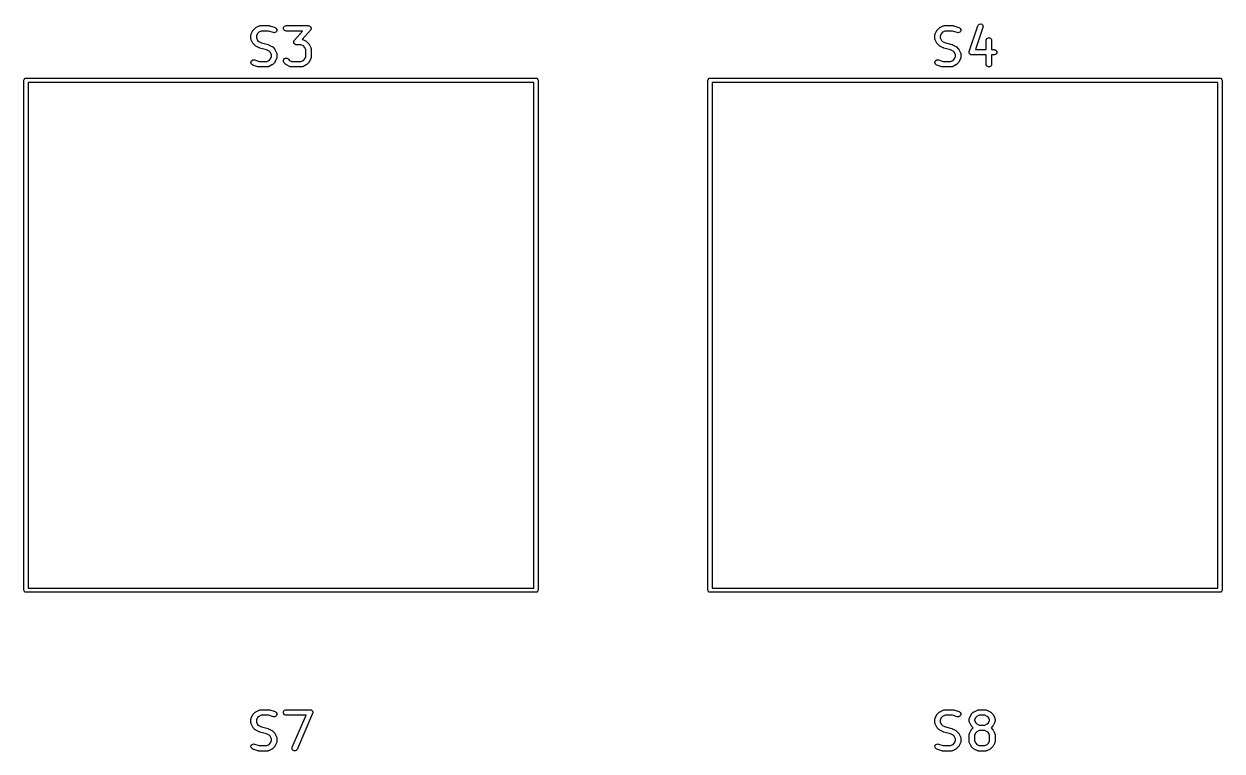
# Model space of a CAD drawing. Extents: x 76.8 to 169.1, y -100 to -41.7.
# Drawn here: x 135.72 to 169.08, y -66.35 to -46.1 of the extents above; entities that cross this region are included whole.
import ezdxf

# ---------------------------------------------------------------- set-up
doc = ezdxf.new("R2010")
doc.units = 0
doc.layers.add('BLACK', color=7, linetype='CONTINUOUS')

msp = doc.modelspace()

# ---------------------------------------------------------------- linework, layer by layer
at = {"layer": 'BLACK', "linetype": 'CONTINUOUS'}
for p, q in [((142.040758, -46.394236), (142.046013, -46.380504)), ((142.046013, -46.380504), (142.093632, -46.285266)), ((142.093632, -46.285266), (142.097596, -46.278966)), ((142.097596, -46.278966), (142.098354, -46.277139)), ((142.098354, -46.277139), (142.100042, -46.275082)), ((142.100042, -46.275082), (142.101464, -46.272823)), ((142.101464, -46.272823), (142.102962, -46.271523)), ((142.102962, -46.271523), (142.107681, -46.265774)), ((142.107681, -46.265774), (142.1553, -46.218155)), ((142.1553, -46.218155), (142.161049, -46.213436)), ((142.161049, -46.213436), (142.162349, -46.211938)), ((142.162349, -46.211938), (142.164608, -46.210516)), ((142.164608, -46.210516), (142.166665, -46.208828)), ((142.166665, -46.208828), (142.168492, -46.20807)), ((142.168492, -46.20807), (142.174792, -46.204106)), ((142.174792, -46.204106), (142.27003, -46.156487)), ((142.222353, -46.363234), (142.188095, -46.43175)), ((142.25276, -46.332827), (142.222353, -46.363234)), ((142.321276, -46.298569), (142.25276, -46.332827)), ((142.27003, -46.156487), (142.283761, -46.151232)), ((142.283761, -46.151232), (142.28645, -46.15104)), ((142.28645, -46.15104), (142.288939, -46.15001)), ((142.288939, -46.15001), (142.303571, -46.148569)), ((142.303571, -46.148569), (142.541666, -46.148569)), ((142.529496, -46.298569), (142.321276, -46.298569)), ((142.660805, -46.342339), (142.529496, -46.298569)), ((142.541666, -46.148569), (142.549071, -46.149298)), ((142.549071, -46.149298), (142.551046, -46.149158)), ((142.551046, -46.149158), (142.553643, -46.149748)), ((142.553643, -46.149748), (142.556298, -46.15001)), ((142.556298, -46.15001), (142.558129, -46.150768)), ((142.558129, -46.150768), (142.565383, -46.152418)), ((142.565383, -46.152418), (142.70824, -46.200037)), ((142.675142, -46.345599), (142.660805, -46.342339)), ((142.704332, -46.343524), (142.675142, -46.345599)), ((142.730506, -46.330438), (142.704332, -46.343524)), ((142.70824, -46.200037), (142.721665, -46.206031)), ((142.721665, -46.206031), (142.743772, -46.225205)), ((142.74968, -46.30833), (142.730506, -46.330438)), ((142.743772, -46.225205), (142.756859, -46.251378)), ((142.758934, -46.280568), (142.74968, -46.30833)), ((142.756859, -46.251378), (142.758934, -46.280568)), ((142.944298, -46.208937), (142.955497, -46.181901)), ((142.944298, -46.238201), (142.944298, -46.208937)), ((142.955497, -46.265237), (142.944298, -46.238201)), ((142.955497, -46.181901), (142.976189, -46.161209)), ((142.976189, -46.285929), (142.955497, -46.265237)), ((142.976189, -46.161209), (143.003225, -46.15001)), ((143.003225, -46.297128), (142.976189, -46.285929)), ((143.003225, -46.15001), (143.017857, -46.148569)), ((143.017857, -46.298569), (143.003225, -46.297128)), ((143.017857, -46.148569), (143.636904, -46.148569)), ((143.471622, -46.298569), (143.017857, -46.298569)), ((143.247128, -46.555133), (143.471622, -46.298569)), ((143.693347, -46.272957), (143.466451, -46.532266)), ((143.636904, -46.148569), (143.644642, -46.149331)), ((143.644642, -46.149331), (143.64661, -46.1492)), ((143.64661, -46.1492), (143.647965, -46.149658)), ((143.647965, -46.149658), (143.651536, -46.15001)), ((143.651536, -46.15001), (143.662793, -46.154673)), ((143.662793, -46.154673), (143.674331, -46.158575)), ((143.674331, -46.158575), (143.676235, -46.16024)), ((143.676235, -46.16024), (143.678572, -46.161209)), ((143.678572, -46.161209), (143.687182, -46.169819)), ((143.687182, -46.169819), (143.696355, -46.177845)), ((143.697868, -46.266632), (143.693347, -46.272957)), ((143.696355, -46.177845), (143.697477, -46.180114)), ((143.697477, -46.180114), (143.699264, -46.181901)), ((143.699264, -46.265237), (143.697868, -46.266632)), ((143.699264, -46.181901), (143.703924, -46.193151)), ((143.699812, -46.263913), (143.699264, -46.265237)), ((143.701898, -46.260996), (143.699812, -46.263913)), ((143.705799, -46.249458), (143.701898, -46.260996)), ((143.703924, -46.193151), (143.709327, -46.204077)), ((143.710463, -46.238201), (143.705799, -46.249458)), ((143.709327, -46.204077), (143.709495, -46.2066)), ((143.709495, -46.2066), (143.710463, -46.208937)), ((143.710463, -46.208937), (143.710463, -46.221121)), ((143.710463, -46.221121), (143.711273, -46.233275)), ((143.711273, -46.233275), (143.710463, -46.23567)), ((143.710463, -46.23567), (143.710463, -46.238201)), ((161.090758, -46.394236), (161.096013, -46.380504)), ((161.096013, -46.380504), (161.143632, -46.285266)), ((161.143632, -46.285266), (161.147596, -46.278966)), ((161.147596, -46.278966), (161.148354, -46.277139)), ((161.148354, -46.277139), (161.150042, -46.275082)), ((161.150042, -46.275082), (161.151464, -46.272823)), ((161.151464, -46.272823), (161.152962, -46.271523)), ((161.152962, -46.271523), (161.157681, -46.265774)), ((161.157681, -46.265774), (161.2053, -46.218155)), ((161.2053, -46.218155), (161.211049, -46.213436)), ((161.211049, -46.213436), (161.212349, -46.211938)), ((161.212349, -46.211938), (161.214608, -46.210516)), ((161.214608, -46.210516), (161.216665, -46.208828)), ((161.216665, -46.208828), (161.218492, -46.20807)), ((161.218492, -46.20807), (161.224792, -46.204106)), ((161.224792, -46.204106), (161.32003, -46.156487)), ((161.272353, -46.363234), (161.238095, -46.43175)), ((161.30276, -46.332827), (161.272353, -46.363234)), ((161.371276, -46.298569), (161.30276, -46.332827)), ((161.32003, -46.156487), (161.333761, -46.151232)), ((161.333761, -46.151232), (161.33645, -46.15104)), ((161.33645, -46.15104), (161.338939, -46.15001)), ((161.338939, -46.15001), (161.353571, -46.148569)), ((161.353571, -46.148569), (161.591666, -46.148569)), ((161.579496, -46.298569), (161.371276, -46.298569)), ((161.710805, -46.342339), (161.579496, -46.298569)), ((161.591666, -46.148569), (161.599071, -46.149298)), ((161.599071, -46.149298), (161.601046, -46.149158)), ((161.601046, -46.149158), (161.603643, -46.149748)), ((161.603643, -46.149748), (161.606298, -46.15001)), ((161.606298, -46.15001), (161.608129, -46.150768)), ((161.608129, -46.150768), (161.615383, -46.152418)), ((161.615383, -46.152418), (161.75824, -46.200037)), ((161.725142, -46.345599), (161.710805, -46.342339)), ((161.754332, -46.343524), (161.725142, -46.345599)), ((161.780506, -46.330438), (161.754332, -46.343524)), ((161.75824, -46.200037), (161.771665, -46.206031)), ((161.771665, -46.206031), (161.793772, -46.225205)), ((161.79968, -46.30833), (161.780506, -46.330438)), ((161.793772, -46.225205), (161.806859, -46.251378)), ((161.808934, -46.280568), (161.79968, -46.30833)), ((161.806859, -46.251378), (161.808934, -46.280568)), ((162.044325, -46.866518), (162.28242, -46.152233)), ((162.424722, -46.199668), (162.219533, -46.815235)), ((162.28242, -46.152233), (162.288414, -46.138808)), ((162.288414, -46.138808), (162.307588, -46.116701)), ((162.307588, -46.116701), (162.333761, -46.103614)), ((162.333761, -46.103614), (162.362951, -46.101539)), ((162.362951, -46.101539), (162.390713, -46.110793)), ((162.390713, -46.110793), (162.412821, -46.129967)), ((162.412821, -46.129967), (162.425907, -46.156141)), ((162.427982, -46.185331), (162.424722, -46.199668)), ((162.425907, -46.156141), (162.427982, -46.185331)), ((142.038095, -46.414045), (142.039536, -46.399413)), ((142.038095, -46.509283), (142.038095, -46.414045)), ((142.039536, -46.523915), (142.038095, -46.509283)), ((142.039536, -46.399413), (142.040567, -46.396923)), ((142.040567, -46.526404), (142.039536, -46.523915)), ((142.040567, -46.396923), (142.040758, -46.394236)), ((142.040758, -46.529092), (142.040567, -46.526404)), ((142.046013, -46.542824), (142.040758, -46.529092)), ((142.093632, -46.638062), (142.046013, -46.542824)), ((142.097596, -46.644361), (142.093632, -46.638062)), ((142.098354, -46.646189), (142.097596, -46.644361)), ((142.100042, -46.648245), (142.098354, -46.646189)), ((142.101464, -46.650505), (142.100042, -46.648245)), ((142.102962, -46.651804), (142.101464, -46.650505)), ((142.107681, -46.657554), (142.102962, -46.651804)), ((142.1553, -46.705173), (142.107681, -46.657554)), ((142.161049, -46.709891), (142.1553, -46.705173)), ((142.162349, -46.71139), (142.161049, -46.709891)), ((142.164608, -46.712811), (142.162349, -46.71139)), ((142.166665, -46.7145), (142.164608, -46.712811)), ((142.168492, -46.715257), (142.166665, -46.7145)), ((142.174792, -46.719222), (142.168492, -46.715257)), ((142.188095, -46.43175), (142.188095, -46.491578)), ((142.188095, -46.491578), (142.222353, -46.560094)), ((142.222353, -46.560094), (142.25276, -46.590501)), ((142.25276, -46.590501), (142.329747, -46.628994)), ((142.329747, -46.628994), (142.512237, -46.674617)), ((142.512237, -46.674617), (142.513316, -46.675002)), ((142.513316, -46.675002), (142.513856, -46.675041)), ((142.513856, -46.675041), (142.519937, -46.677368)), ((142.519937, -46.677368), (142.526083, -46.679564)), ((142.526083, -46.679564), (142.526518, -46.679886)), ((142.526518, -46.679886), (142.527588, -46.680296)), ((142.527588, -46.680296), (142.622826, -46.727915)), ((143.229202, -46.594815), (143.230012, -46.592419)), ((143.230012, -46.606968), (143.229202, -46.594815)), ((143.230012, -46.589889), (143.234675, -46.578631)), ((143.230012, -46.592419), (143.230012, -46.589889)), ((143.230012, -46.619153), (143.230012, -46.606968)), ((143.230979, -46.621489), (143.230012, -46.619153)), ((143.231148, -46.624013), (143.230979, -46.621489)), ((143.23655, -46.634938), (143.231148, -46.624013)), ((143.234675, -46.578631), (143.238577, -46.567094)), ((143.241211, -46.646189), (143.23655, -46.634938)), ((143.238577, -46.567094), (143.240662, -46.564176)), ((143.240662, -46.564176), (143.241211, -46.562853)), ((143.241211, -46.562853), (143.242606, -46.561457)), ((143.242997, -46.647975), (143.241211, -46.646189)), ((143.242606, -46.561457), (143.247128, -46.555133)), ((143.24412, -46.650245), (143.242997, -46.647975)), ((143.253292, -46.65827), (143.24412, -46.650245)), ((143.261903, -46.666881), (143.253292, -46.65827)), ((143.264239, -46.667849), (143.261903, -46.666881)), ((143.266144, -46.669515), (143.264239, -46.667849)), ((143.277681, -46.673416), (143.266144, -46.669515)), ((143.288939, -46.67808), (143.277681, -46.673416)), ((143.292509, -46.678431), (143.288939, -46.67808)), ((143.293865, -46.67889), (143.292509, -46.678431)), ((143.295832, -46.678758), (143.293865, -46.67889)), ((143.303571, -46.679521), (143.295832, -46.678758)), ((143.428723, -46.679521), (143.303571, -46.679521)), ((143.497239, -46.713779), (143.428723, -46.679521)), ((143.466451, -46.532266), (143.479969, -46.537439)), ((143.479969, -46.537439), (143.575207, -46.585058)), ((143.527646, -46.744186), (143.497239, -46.713779)), ((143.575207, -46.585058), (143.581506, -46.589022)), ((143.581506, -46.589022), (143.583334, -46.58978)), ((143.583334, -46.58978), (143.58539, -46.591468)), ((143.58539, -46.591468), (143.58765, -46.59289)), ((143.58765, -46.59289), (143.588949, -46.594388)), ((143.588949, -46.594388), (143.594699, -46.599107)), ((143.594699, -46.599107), (143.642318, -46.646726)), ((143.642318, -46.646726), (143.647036, -46.652475)), ((143.647036, -46.652475), (143.648535, -46.653775)), ((143.648535, -46.653775), (143.649956, -46.656034)), ((143.649956, -46.656034), (143.651645, -46.658091)), ((143.651645, -46.658091), (143.652402, -46.659918)), ((143.652402, -46.659918), (143.656367, -46.666218)), ((143.656367, -46.666218), (143.703986, -46.761456)), ((161.088095, -46.414045), (161.089536, -46.399413)), ((161.088095, -46.509283), (161.088095, -46.414045)), ((161.089536, -46.523915), (161.088095, -46.509283)), ((161.089536, -46.399413), (161.090567, -46.396923)), ((161.090567, -46.526404), (161.089536, -46.523915)), ((161.090567, -46.396923), (161.090758, -46.394236)), ((161.090758, -46.529092), (161.090567, -46.526404)), ((161.096013, -46.542824), (161.090758, -46.529092)), ((161.143632, -46.638062), (161.096013, -46.542824)), ((161.147596, -46.644361), (161.143632, -46.638062)), ((161.148354, -46.646189), (161.147596, -46.644361)), ((161.150042, -46.648245), (161.148354, -46.646189)), ((161.151464, -46.650505), (161.150042, -46.648245)), ((161.152962, -46.651804), (161.151464, -46.650505)), ((161.157681, -46.657554), (161.152962, -46.651804)), ((161.2053, -46.705173), (161.157681, -46.657554)), ((161.211049, -46.709891), (161.2053, -46.705173)), ((161.212349, -46.71139), (161.211049, -46.709891)), ((161.214608, -46.712811), (161.212349, -46.71139)), ((161.216665, -46.7145), (161.214608, -46.712811)), ((161.218492, -46.715257), (161.216665, -46.7145)), ((161.224792, -46.719222), (161.218492, -46.715257)), ((161.238095, -46.43175), (161.238095, -46.491578)), ((161.238095, -46.491578), (161.272353, -46.560094)), ((161.272353, -46.560094), (161.30276, -46.590501)), ((161.30276, -46.590501), (161.379747, -46.628994)), ((161.379747, -46.628994), (161.562237, -46.674617)), ((161.562237, -46.674617), (161.563316, -46.675002)), ((161.563316, -46.675002), (161.563856, -46.675041)), ((161.563856, -46.675041), (161.569937, -46.677368)), ((161.569937, -46.677368), (161.576083, -46.679564)), ((161.576083, -46.679564), (161.576518, -46.679886)), ((161.576518, -46.679886), (161.577588, -46.680296)), ((161.577588, -46.680296), (161.672826, -46.727915)), ((162.516666, -46.556902), (162.518107, -46.54227)), ((162.516666, -46.815235), (162.516666, -46.556902)), ((162.518107, -46.54227), (162.529306, -46.515234)), ((162.529306, -46.515234), (162.549998, -46.494542)), ((162.549998, -46.494542), (162.577034, -46.483343)), ((162.577034, -46.483343), (162.606298, -46.483343)), ((162.606298, -46.483343), (162.633334, -46.494542)), ((162.633334, -46.494542), (162.654026, -46.515234)), ((162.654026, -46.515234), (162.665225, -46.54227)), ((162.665225, -46.54227), (162.666666, -46.556902)), ((162.666666, -46.556902), (162.666666, -46.815235)), ((142.27003, -46.766841), (142.174792, -46.719222)), ((142.271099, -46.76725), (142.27003, -46.766841)), ((142.271535, -46.767573), (142.271099, -46.76725)), ((142.277671, -46.769765), (142.271535, -46.767573)), ((142.283761, -46.772096), (142.277671, -46.769765)), ((142.284301, -46.772134), (142.283761, -46.772096)), ((142.285381, -46.77252), (142.284301, -46.772134)), ((142.467871, -46.818142), (142.285381, -46.77252)), ((142.544858, -46.856636), (142.467871, -46.818142)), ((142.575265, -46.887043), (142.544858, -46.856636)), ((142.575264, -47.083903), (142.609523, -47.015387)), ((142.609523, -46.955559), (142.575265, -46.887043)), ((142.609523, -47.015387), (142.609523, -46.955559)), ((142.622826, -46.727915), (142.629125, -46.731879)), ((142.629125, -46.731879), (142.630953, -46.732637)), ((142.630953, -46.732637), (142.633009, -46.734325)), ((142.633009, -46.734325), (142.635269, -46.735747)), ((142.635269, -46.735747), (142.636568, -46.737245)), ((142.636568, -46.737245), (142.642318, -46.741964)), ((142.642318, -46.741964), (142.689937, -46.789583)), ((142.689937, -46.789583), (142.694655, -46.795332)), ((142.694655, -46.795332), (142.696154, -46.796632)), ((142.696154, -46.796632), (142.697575, -46.798891)), ((142.697575, -46.798891), (142.699264, -46.800948)), ((142.699264, -46.800948), (142.700021, -46.802775)), ((142.700021, -46.802775), (142.703986, -46.809075)), ((142.703986, -46.809075), (142.751605, -46.904313)), ((142.751605, -46.904313), (142.75686, -46.918044)), ((142.75686, -46.918044), (142.757051, -46.920733)), ((142.757051, -47.050212), (142.75686, -47.052902)), ((142.757051, -46.920733), (142.758082, -46.923222)), ((142.758082, -47.047724), (142.757051, -47.050212)), ((142.758082, -46.923222), (142.759523, -46.937854)), ((142.759523, -47.033092), (142.758082, -47.047724)), ((142.759523, -46.937854), (142.759523, -47.033092)), ((143.527645, -47.083903), (143.561904, -47.015387)), ((143.561904, -46.812702), (143.527646, -46.744186)), ((143.561904, -47.015387), (143.561904, -46.812702)), ((143.703986, -46.761456), (143.709241, -46.775187)), ((143.709241, -46.775187), (143.709432, -46.777876)), ((143.709432, -47.050212), (143.709241, -47.052902)), ((143.709432, -46.777876), (143.710463, -46.780365)), ((143.710463, -47.047724), (143.709432, -47.050212)), ((143.710463, -46.780365), (143.711904, -46.794997)), ((143.711904, -47.033092), (143.710463, -47.047724)), ((143.711904, -46.794997), (143.711904, -47.033092)), ((161.32003, -46.766841), (161.224792, -46.719222)), ((161.321099, -46.76725), (161.32003, -46.766841)), ((161.321535, -46.767573), (161.321099, -46.76725)), ((161.327671, -46.769765), (161.321535, -46.767573)), ((161.333761, -46.772096), (161.327671, -46.769765)), ((161.334301, -46.772134), (161.333761, -46.772096)), ((161.335381, -46.77252), (161.334301, -46.772134)), ((161.517871, -46.818142), (161.335381, -46.77252)), ((161.594858, -46.856636), (161.517871, -46.818142)), ((161.625265, -46.887043), (161.594858, -46.856636)), ((161.625264, -47.083903), (161.659523, -47.015387)), ((161.659523, -46.955559), (161.625265, -46.887043)), ((161.659523, -47.015387), (161.659523, -46.955559)), ((161.672826, -46.727915), (161.679125, -46.731879)), ((161.679125, -46.731879), (161.680953, -46.732637)), ((161.680953, -46.732637), (161.683009, -46.734325)), ((161.683009, -46.734325), (161.685269, -46.735747)), ((161.685269, -46.735747), (161.686568, -46.737245)), ((161.686568, -46.737245), (161.692318, -46.741964)), ((161.692318, -46.741964), (161.739937, -46.789583)), ((161.739937, -46.789583), (161.744655, -46.795332)), ((161.744655, -46.795332), (161.746154, -46.796632)), ((161.746154, -46.796632), (161.747575, -46.798891)), ((161.747575, -46.798891), (161.749264, -46.800948)), ((161.749264, -46.800948), (161.750021, -46.802775)), ((161.750021, -46.802775), (161.753986, -46.809075)), ((161.753986, -46.809075), (161.801605, -46.904313)), ((161.801605, -46.904313), (161.80686, -46.918044)), ((161.80686, -46.918044), (161.807051, -46.920733)), ((161.807051, -47.050212), (161.80686, -47.052902)), ((161.807051, -46.920733), (161.808082, -46.923222)), ((161.808082, -47.047724), (161.807051, -47.050212)), ((161.808082, -46.923222), (161.809523, -46.937854)), ((161.809523, -47.033092), (161.808082, -47.047724)), ((161.809523, -46.937854), (161.809523, -47.033092)), ((162.041065, -46.880855), (162.041917, -46.877108)), ((162.041917, -46.89284), (162.041065, -46.880855)), ((162.041917, -46.875603), (162.042675, -46.873771)), ((162.041917, -46.877108), (162.041917, -46.875603)), ((162.041917, -46.904867), (162.041917, -46.89284)), ((162.042949, -46.907358), (162.041917, -46.904867)), ((162.042675, -46.873771), (162.044325, -46.866518)), ((162.04314, -46.910045), (162.042949, -46.907358)), ((162.048514, -46.920794), (162.04314, -46.910045)), ((162.053116, -46.931903), (162.048514, -46.920794)), ((162.055021, -46.933808), (162.053116, -46.931903)), ((162.056226, -46.936218), (162.055021, -46.933808)), ((162.065308, -46.944095), (162.056226, -46.936218)), ((162.073808, -46.952595), (162.065308, -46.944095)), ((162.076296, -46.953625), (162.073808, -46.952595)), ((162.078333, -46.955392), (162.076296, -46.953625)), ((162.089736, -46.959193), (162.078333, -46.955392)), ((162.100844, -46.963794), (162.089736, -46.959193)), ((162.10467, -46.96417), (162.100844, -46.963794)), ((162.106096, -46.964646), (162.10467, -46.96417)), ((162.10807, -46.964505), (162.106096, -46.964646)), ((162.115476, -46.965235), (162.10807, -46.964505)), ((162.516666, -46.965235), (162.115476, -46.965235)), ((162.219533, -46.815235), (162.516666, -46.815235)), ((162.516666, -47.223569), (162.516666, -46.965235)), ((162.666666, -46.815235), (162.734523, -46.815235)), ((162.734523, -46.965235), (162.666666, -46.965235)), ((162.666666, -46.965235), (162.666666, -47.223569)), ((162.734523, -46.815235), (162.749155, -46.816676)), ((162.749155, -46.963794), (162.734523, -46.965235)), ((162.749155, -46.816676), (162.776191, -46.827875)), ((162.776191, -46.952595), (162.749155, -46.963794)), ((162.776191, -46.827875), (162.796883, -46.848567)), ((162.796883, -46.931903), (162.776191, -46.952595)), ((162.796883, -46.848567), (162.808082, -46.875603)), ((162.808082, -46.904867), (162.796883, -46.931903)), ((162.808082, -46.875603), (162.808082, -46.904867)), ((142.038684, -47.16657), (142.047938, -47.138807)), ((142.040759, -47.19576), (142.038684, -47.16657)), ((142.053845, -47.221933), (142.040759, -47.19576)), ((142.047938, -47.138807), (142.067112, -47.1167)), ((142.075952, -47.241107), (142.053845, -47.221933)), ((142.067112, -47.1167), (142.093285, -47.103614)), ((142.089378, -47.247101), (142.075952, -47.241107)), ((142.232234, -47.29472), (142.089378, -47.247101)), ((142.093285, -47.103614), (142.122475, -47.101539)), ((142.122475, -47.101539), (142.136812, -47.104799)), ((142.136812, -47.104799), (142.268122, -47.148569)), ((142.239489, -47.296369), (142.232234, -47.29472)), ((142.24132, -47.297128), (142.239489, -47.296369)), ((142.243973, -47.297389), (142.24132, -47.297128)), ((142.246571, -47.29798), (142.243973, -47.297389)), ((142.248545, -47.297839), (142.246571, -47.29798)), ((142.255952, -47.298569), (142.248545, -47.297839)), ((142.494047, -47.298569), (142.255952, -47.298569)), ((142.268122, -47.148569), (142.476342, -47.148569)), ((142.476342, -47.148569), (142.544857, -47.114311)), ((142.508679, -47.297128), (142.494047, -47.298569)), ((142.511168, -47.296096), (142.508679, -47.297128)), ((142.513856, -47.295906), (142.511168, -47.296096)), ((142.527588, -47.290651), (142.513856, -47.295906)), ((142.622826, -47.243032), (142.527588, -47.290651)), ((142.544857, -47.114311), (142.575264, -47.083903)), ((142.629125, -47.239067), (142.622826, -47.243032)), ((142.630953, -47.23831), (142.629125, -47.239067)), ((142.633009, -47.236622), (142.630953, -47.23831)), ((142.635269, -47.2352), (142.633009, -47.236622)), ((142.636569, -47.2337), (142.635269, -47.2352)), ((142.642319, -47.228982), (142.636569, -47.2337)), ((142.689937, -47.181363), (142.642319, -47.228982)), ((142.694655, -47.175613), (142.689937, -47.181363)), ((142.696154, -47.174314), (142.694655, -47.175613)), ((142.697575, -47.172055), (142.696154, -47.174314)), ((142.699265, -47.169997), (142.697575, -47.172055)), ((142.700022, -47.168167), (142.699265, -47.169997)), ((142.703986, -47.161871), (142.700022, -47.168167)), ((142.751605, -47.066633), (142.703986, -47.161871)), ((142.75686, -47.052902), (142.751605, -47.066633)), ((142.944298, -47.113698), (142.955497, -47.086662)), ((142.944298, -47.142961), (142.944298, -47.113698)), ((142.955496, -47.169997), (142.944298, -47.142961)), ((142.964823, -47.181362), (142.955496, -47.169997)), ((142.955497, -47.086662), (142.97619, -47.065969)), ((143.012442, -47.228982), (142.964823, -47.181362)), ((142.97619, -47.065969), (143.003226, -47.054771)), ((143.003226, -47.054771), (143.032489, -47.054771)), ((143.018191, -47.2337), (143.012442, -47.228982)), ((143.019492, -47.2352), (143.018191, -47.2337)), ((143.021751, -47.236622), (143.019492, -47.2352)), ((143.023808, -47.23831), (143.021751, -47.236622)), ((143.025635, -47.239067), (143.023808, -47.23831)), ((143.031935, -47.243032), (143.025635, -47.239067)), ((143.127173, -47.290651), (143.031935, -47.243032)), ((143.032489, -47.054771), (143.059525, -47.06597)), ((143.059525, -47.06597), (143.070891, -47.075298)), ((143.070891, -47.075298), (143.109903, -47.114311)), ((143.109903, -47.114311), (143.178419, -47.148569)), ((143.140904, -47.295906), (143.127173, -47.290651)), ((143.143593, -47.296097), (143.140904, -47.295906)), ((143.146082, -47.297128), (143.143593, -47.296097)), ((143.160714, -47.298569), (143.146082, -47.297128)), ((143.446428, -47.298569), (143.160714, -47.298569)), ((143.178419, -47.148569), (143.428723, -47.148569)), ((143.428723, -47.148569), (143.497238, -47.114311)), ((143.46106, -47.297128), (143.446428, -47.298569)), ((143.463549, -47.296096), (143.46106, -47.297128)), ((143.466237, -47.295906), (143.463549, -47.296096)), ((143.479969, -47.290651), (143.466237, -47.295906)), ((143.575207, -47.243032), (143.479969, -47.290651)), ((143.497238, -47.114311), (143.527645, -47.083903)), ((143.581506, -47.239067), (143.575207, -47.243032)), ((143.583334, -47.23831), (143.581506, -47.239067)), ((143.58539, -47.236622), (143.583334, -47.23831)), ((143.58765, -47.2352), (143.58539, -47.236622)), ((143.58895, -47.2337), (143.58765, -47.2352)), ((143.5947, -47.228982), (143.58895, -47.2337)), ((143.642318, -47.181363), (143.5947, -47.228982)), ((143.647036, -47.175613), (143.642318, -47.181363)), ((143.648535, -47.174314), (143.647036, -47.175613)), ((143.649956, -47.172055), (143.648535, -47.174314)), ((143.651646, -47.169997), (143.649956, -47.172055)), ((143.652403, -47.168167), (143.651646, -47.169997)), ((143.656367, -47.161871), (143.652403, -47.168167)), ((143.703986, -47.066633), (143.656367, -47.161871)), ((143.709241, -47.052902), (143.703986, -47.066633)), ((161.088684, -47.16657), (161.097938, -47.138807)), ((161.090759, -47.19576), (161.088684, -47.16657)), ((161.103845, -47.221933), (161.090759, -47.19576)), ((161.097938, -47.138807), (161.117112, -47.1167)), ((161.125952, -47.241107), (161.103845, -47.221933)), ((161.117112, -47.1167), (161.143285, -47.103614)), ((161.139378, -47.247101), (161.125952, -47.241107)), ((161.282234, -47.29472), (161.139378, -47.247101)), ((161.143285, -47.103614), (161.172475, -47.101539)), ((161.172475, -47.101539), (161.186812, -47.104799)), ((161.186812, -47.104799), (161.318122, -47.148569)), ((161.289489, -47.296369), (161.282234, -47.29472)), ((161.29132, -47.297128), (161.289489, -47.296369)), ((161.293973, -47.297389), (161.29132, -47.297128)), ((161.296571, -47.29798), (161.293973, -47.297389)), ((161.298545, -47.297839), (161.296571, -47.29798)), ((161.305952, -47.298569), (161.298545, -47.297839)), ((161.544047, -47.298569), (161.305952, -47.298569)), ((161.318122, -47.148569), (161.526342, -47.148569)), ((161.526342, -47.148569), (161.594857, -47.114311)), ((161.558679, -47.297128), (161.544047, -47.298569)), ((161.561168, -47.296096), (161.558679, -47.297128)), ((161.563856, -47.295906), (161.561168, -47.296096)), ((161.577588, -47.290651), (161.563856, -47.295906)), ((161.672826, -47.243032), (161.577588, -47.290651)), ((161.594857, -47.114311), (161.625264, -47.083903)), ((161.679125, -47.239067), (161.672826, -47.243032)), ((161.680953, -47.23831), (161.679125, -47.239067)), ((161.683009, -47.236622), (161.680953, -47.23831)), ((161.685269, -47.2352), (161.683009, -47.236622)), ((161.686569, -47.2337), (161.685269, -47.2352)), ((161.692319, -47.228982), (161.686569, -47.2337)), ((161.739937, -47.181363), (161.692319, -47.228982)), ((161.744655, -47.175613), (161.739937, -47.181363)), ((161.746154, -47.174314), (161.744655, -47.175613)), ((161.747575, -47.172055), (161.746154, -47.174314)), ((161.749265, -47.169997), (161.747575, -47.172055)), ((161.750022, -47.168167), (161.749265, -47.169997)), ((161.753986, -47.161871), (161.750022, -47.168167)), ((161.801605, -47.066633), (161.753986, -47.161871)), ((161.80686, -47.052902), (161.801605, -47.066633)), ((162.518107, -47.238201), (162.516666, -47.223569)), ((162.529306, -47.265237), (162.518107, -47.238201)), ((162.549998, -47.285929), (162.529306, -47.265237)), ((162.577034, -47.297128), (162.549998, -47.285929)), ((162.606298, -47.297128), (162.577034, -47.297128)), ((162.633334, -47.285929), (162.606298, -47.297128)), ((162.654026, -47.265237), (162.633334, -47.285929)), ((162.665225, -47.238201), (162.654026, -47.265237)), ((162.666666, -47.223569), (162.665225, -47.238201)), ((135.715, -47.66875), (135.719567, -47.645789)), ((135.715, -61.86875), (135.715, -47.66875)), ((135.719567, -47.645789), (135.752039, -47.613317)), ((135.752039, -47.613317), (135.775, -47.60875)), ((135.775, -47.60875), (149.975, -47.60875)), ((149.975, -47.60875), (149.997961, -47.613317)), ((149.997961, -47.613317), (150.030433, -47.645789)), ((150.030433, -47.645789), (150.035, -47.66875)), ((150.035, -47.66875), (150.035, -61.86875)), ((154.765, -47.66875), (154.769567, -47.645789)), ((154.765, -61.86875), (154.765, -47.66875)), ((154.769567, -47.645789), (154.802039, -47.613317)), ((154.802039, -47.613317), (154.825, -47.60875)), ((154.825, -47.60875), (169.025, -47.60875)), ((169.025, -47.60875), (169.047961, -47.613317)), ((169.047961, -47.613317), (169.080433, -47.645789)), ((169.080433, -47.645789), (169.085, -47.66875)), ((169.085, -47.66875), (169.085, -61.86875)), ((135.835, -47.72875), (135.835, -61.80875)), ((149.915, -47.72875), (135.835, -47.72875)), ((149.915, -61.80875), (149.915, -47.72875)), ((154.885, -47.72875), (154.885, -61.80875)), ((168.965, -47.72875), (154.885, -47.72875)), ((168.965, -61.80875), (168.965, -47.72875)), ((135.719567, -61.891711), (135.715, -61.86875)), ((135.752039, -61.924183), (135.719567, -61.891711)), ((135.775, -61.92875), (135.752039, -61.924183)), ((149.975, -61.92875), (135.775, -61.92875)), ((135.835, -61.80875), (149.915, -61.80875)), ((149.997961, -61.924183), (149.975, -61.92875)), ((150.030433, -61.891711), (149.997961, -61.924183)), ((150.035, -61.86875), (150.030433, -61.891711)), ((154.769567, -61.891711), (154.765, -61.86875)), ((154.802039, -61.924183), (154.769567, -61.891711)), ((154.825, -61.92875), (154.802039, -61.924183)), ((169.025, -61.92875), (154.825, -61.92875)), ((154.885, -61.80875), (168.965, -61.80875)), ((169.047961, -61.924183), (169.025, -61.92875)), ((169.080433, -61.891711), (169.047961, -61.924183)), ((169.085, -61.86875), (169.080433, -61.891711)), ((142.046013, -65.430504), (142.093632, -65.335266)), ((142.093632, -65.335266), (142.097596, -65.328966)), ((142.097596, -65.328966), (142.098354, -65.327139)), ((142.098354, -65.327139), (142.100042, -65.325082)), ((142.100042, -65.325082), (142.101464, -65.322823)), ((142.101464, -65.322823), (142.102962, -65.321523)), ((142.102962, -65.321523), (142.107681, -65.315774)), ((142.107681, -65.315774), (142.1553, -65.268155)), ((142.1553, -65.268155), (142.161049, -65.263436)), ((142.161049, -65.263436), (142.162349, -65.261938)), ((142.162349, -65.261938), (142.164608, -65.260516)), ((142.164608, -65.260516), (142.166665, -65.258828)), ((142.166665, -65.258828), (142.168492, -65.25807)), ((142.168492, -65.25807), (142.174792, -65.254106)), ((142.174792, -65.254106), (142.27003, -65.206487)), ((142.25276, -65.382827), (142.222353, -65.413234)), ((142.321276, -65.348569), (142.25276, -65.382827)), ((142.27003, -65.206487), (142.283761, -65.201232)), ((142.283761, -65.201232), (142.28645, -65.20104)), ((142.28645, -65.20104), (142.288939, -65.20001)), ((142.288939, -65.20001), (142.303571, -65.198569)), ((142.303571, -65.198569), (142.541666, -65.198569)), ((142.529496, -65.348569), (142.321276, -65.348569)), ((142.660805, -65.392339), (142.529496, -65.348569)), ((142.541666, -65.198569), (142.549071, -65.199298)), ((142.549071, -65.199298), (142.551046, -65.199158)), ((142.551046, -65.199158), (142.553643, -65.199748)), ((142.553643, -65.199748), (142.556298, -65.20001)), ((142.556298, -65.20001), (142.558129, -65.200768)), ((142.558129, -65.200768), (142.565383, -65.202418)), ((142.565383, -65.202418), (142.70824, -65.250037)), ((142.675142, -65.395599), (142.660805, -65.392339)), ((142.704332, -65.393524), (142.675142, -65.395599)), ((142.730506, -65.380438), (142.704332, -65.393524)), ((142.70824, -65.250037), (142.721665, -65.256031)), ((142.721665, -65.256031), (142.743772, -65.275205)), ((142.74968, -65.35833), (142.730506, -65.380438)), ((142.743772, -65.275205), (142.756859, -65.301378)), ((142.758934, -65.330568), (142.74968, -65.35833)), ((142.756859, -65.301378), (142.758934, -65.330568)), ((142.944298, -65.258937), (142.955497, -65.231901)), ((142.944298, -65.288201), (142.944298, -65.258937)), ((142.955497, -65.315237), (142.944298, -65.288201)), ((142.955497, -65.231901), (142.976189, -65.211209)), ((142.976189, -65.335929), (142.955497, -65.315237)), ((142.976189, -65.211209), (143.003225, -65.20001)), ((143.003225, -65.347128), (142.976189, -65.335929)), ((143.003225, -65.20001), (143.017857, -65.198569)), ((143.017857, -65.348569), (143.003225, -65.347128)), ((143.017857, -65.198569), (143.684523, -65.198569)), ((143.570782, -65.348569), (143.017857, -65.348569)), ((143.187016, -66.244025), (143.570782, -65.348569)), ((143.753459, -65.303113), (143.324888, -66.303113)), ((143.684523, -65.198569), (143.699155, -65.20001)), ((143.699155, -65.20001), (143.699585, -65.200188)), ((143.699585, -65.200188), (143.70005, -65.200194)), ((143.70005, -65.200194), (143.713056, -65.205768)), ((143.713056, -65.205768), (143.726191, -65.211209)), ((143.726191, -65.211209), (143.72652, -65.211538)), ((143.72652, -65.211538), (143.726948, -65.211722)), ((143.726948, -65.211722), (143.736843, -65.221861)), ((143.736843, -65.221861), (143.746883, -65.231901)), ((143.746883, -65.231901), (143.747061, -65.232331)), ((143.747061, -65.232331), (143.747387, -65.232665)), ((143.747387, -65.232665), (143.75266, -65.245847)), ((143.75266, -65.245847), (143.758082, -65.258937)), ((143.757898, -65.289097), (143.753459, -65.303113)), ((143.757903, -65.288631), (143.757898, -65.289097)), ((143.758082, -65.288201), (143.757903, -65.288631)), ((143.758082, -65.258937), (143.758082, -65.259402)), ((143.758082, -65.259402), (143.758255, -65.259835)), ((143.758255, -65.259835), (143.758082, -65.274015)), ((143.758082, -65.274015), (143.758082, -65.288201)), ((161.096013, -65.430504), (161.143632, -65.335266)), ((161.143632, -65.335266), (161.147596, -65.328966)), ((161.147596, -65.328966), (161.148354, -65.327139)), ((161.148354, -65.327139), (161.150042, -65.325082)), ((161.150042, -65.325082), (161.151464, -65.322823)), ((161.151464, -65.322823), (161.152962, -65.321523)), ((161.152962, -65.321523), (161.157681, -65.315774)), ((161.157681, -65.315774), (161.2053, -65.268155)), ((161.2053, -65.268155), (161.211049, -65.263436)), ((161.211049, -65.263436), (161.212349, -65.261938)), ((161.212349, -65.261938), (161.214608, -65.260516)), ((161.214608, -65.260516), (161.216665, -65.258828)), ((161.216665, -65.258828), (161.218492, -65.25807)), ((161.218492, -65.25807), (161.224792, -65.254106)), ((161.224792, -65.254106), (161.32003, -65.206487)), ((161.30276, -65.382827), (161.272353, -65.413234)), ((161.371276, -65.348569), (161.30276, -65.382827)), ((161.32003, -65.206487), (161.333761, -65.201232)), ((161.333761, -65.201232), (161.33645, -65.20104)), ((161.33645, -65.20104), (161.338939, -65.20001)), ((161.338939, -65.20001), (161.353571, -65.198569)), ((161.353571, -65.198569), (161.591666, -65.198569)), ((161.579496, -65.348569), (161.371276, -65.348569)), ((161.710805, -65.392339), (161.579496, -65.348569)), ((161.591666, -65.198569), (161.599071, -65.199298)), ((161.599071, -65.199298), (161.601046, -65.199158)), ((161.601046, -65.199158), (161.603643, -65.199748)), ((161.603643, -65.199748), (161.606298, -65.20001)), ((161.606298, -65.20001), (161.608129, -65.200768)), ((161.608129, -65.200768), (161.615383, -65.202418)), ((161.615383, -65.202418), (161.75824, -65.250037)), ((161.725142, -65.395599), (161.710805, -65.392339)), ((161.754332, -65.393524), (161.725142, -65.395599)), ((161.780506, -65.380438), (161.754332, -65.393524)), ((161.75824, -65.250037), (161.771665, -65.256031)), ((161.771665, -65.256031), (161.793772, -65.275205)), ((161.79968, -65.35833), (161.780506, -65.380438)), ((161.793772, -65.275205), (161.806859, -65.301378)), ((161.808934, -65.330568), (161.79968, -65.35833)), ((161.806859, -65.301378), (161.808934, -65.330568)), ((162.048394, -65.430504), (162.096013, -65.335266)), ((162.096013, -65.335266), (162.099977, -65.328966)), ((162.099977, -65.328966), (162.100735, -65.327139)), ((162.100735, -65.327139), (162.102423, -65.325082)), ((162.102423, -65.325082), (162.103845, -65.322823)), ((162.103845, -65.322823), (162.105343, -65.321523)), ((162.105343, -65.321523), (162.110062, -65.315774)), ((162.110062, -65.315774), (162.157681, -65.268155)), ((162.157681, -65.268155), (162.16343, -65.263436)), ((162.16343, -65.263436), (162.16473, -65.261938)), ((162.16473, -65.261938), (162.166989, -65.260516)), ((162.166989, -65.260516), (162.169046, -65.258828)), ((162.169046, -65.258828), (162.170873, -65.25807)), ((162.170873, -65.25807), (162.177173, -65.254106)), ((162.177173, -65.254106), (162.272411, -65.206487)), ((162.255141, -65.382827), (162.224734, -65.413234)), ((162.323657, -65.348569), (162.255141, -65.382827)), ((162.272411, -65.206487), (162.286142, -65.201232)), ((162.286142, -65.201232), (162.288831, -65.20104)), ((162.288831, -65.20104), (162.29132, -65.20001)), ((162.29132, -65.20001), (162.305952, -65.198569)), ((162.305952, -65.198569), (162.496428, -65.198569)), ((162.478723, -65.348569), (162.323657, -65.348569)), ((162.547239, -65.382827), (162.478723, -65.348569)), ((162.496428, -65.198569), (162.51106, -65.20001)), ((162.51106, -65.20001), (162.513549, -65.201041)), ((162.513549, -65.201041), (162.516237, -65.201232)), ((162.516237, -65.201232), (162.529969, -65.206487)), ((162.529969, -65.206487), (162.625207, -65.254106)), ((162.577646, -65.413234), (162.547239, -65.382827)), ((162.625207, -65.254106), (162.631506, -65.25807)), ((162.631506, -65.25807), (162.633334, -65.258828)), ((162.633334, -65.258828), (162.63539, -65.260516)), ((162.63539, -65.260516), (162.63765, -65.261938)), ((162.63765, -65.261938), (162.638949, -65.263436)), ((162.638949, -65.263436), (162.644699, -65.268155)), ((162.644699, -65.268155), (162.692318, -65.315774)), ((162.692318, -65.315774), (162.697036, -65.321523)), ((162.697036, -65.321523), (162.698535, -65.322823)), ((162.698535, -65.322823), (162.699956, -65.325082)), ((162.699956, -65.325082), (162.701645, -65.327139)), ((162.701645, -65.327139), (162.702402, -65.328966)), ((162.702402, -65.328966), (162.706367, -65.335266)), ((162.706367, -65.335266), (162.753986, -65.430504)), ((142.038095, -65.464045), (142.039536, -65.449413)), ((142.038095, -65.559283), (142.038095, -65.464045)), ((142.039536, -65.573915), (142.038095, -65.559283)), ((142.039536, -65.449413), (142.040567, -65.446923)), ((142.040567, -65.576404), (142.039536, -65.573915)), ((142.040567, -65.446923), (142.040758, -65.444236)), ((142.040758, -65.579092), (142.040567, -65.576404)), ((142.040758, -65.444236), (142.046013, -65.430504)), ((142.046013, -65.592824), (142.040758, -65.579092)), ((142.093632, -65.688062), (142.046013, -65.592824)), ((142.097596, -65.694361), (142.093632, -65.688062)), ((142.098354, -65.696189), (142.097596, -65.694361)), ((142.100042, -65.698245), (142.098354, -65.696189)), ((142.101464, -65.700505), (142.100042, -65.698245)), ((142.102962, -65.701804), (142.101464, -65.700505)), ((142.107681, -65.707554), (142.102962, -65.701804)), ((142.1553, -65.755173), (142.107681, -65.707554)), ((142.222353, -65.413234), (142.188095, -65.48175)), ((142.188095, -65.48175), (142.188095, -65.541578)), ((142.188095, -65.541578), (142.222353, -65.610094)), ((142.222353, -65.610094), (142.25276, -65.640501)), ((142.25276, -65.640501), (142.329747, -65.678994)), ((142.329747, -65.678994), (142.512237, -65.724617)), ((142.512237, -65.724617), (142.513316, -65.725002)), ((142.513316, -65.725002), (142.513856, -65.725041)), ((142.513856, -65.725041), (142.519937, -65.727368)), ((142.519937, -65.727368), (142.526083, -65.729564)), ((142.526083, -65.729564), (142.526518, -65.729886)), ((142.526518, -65.729886), (142.527588, -65.730296)), ((142.527588, -65.730296), (142.622826, -65.777915)), ((161.088095, -65.464045), (161.089536, -65.449413)), ((161.088095, -65.559283), (161.088095, -65.464045)), ((161.089536, -65.573915), (161.088095, -65.559283)), ((161.089536, -65.449413), (161.090567, -65.446923)), ((161.090567, -65.576404), (161.089536, -65.573915)), ((161.090567, -65.446923), (161.090758, -65.444236)), ((161.090758, -65.579092), (161.090567, -65.576404)), ((161.090758, -65.444236), (161.096013, -65.430504)), ((161.096013, -65.592824), (161.090758, -65.579092)), ((161.143632, -65.688062), (161.096013, -65.592824)), ((161.147596, -65.694361), (161.143632, -65.688062)), ((161.148354, -65.696189), (161.147596, -65.694361)), ((161.150042, -65.698245), (161.148354, -65.696189)), ((161.151464, -65.700505), (161.150042, -65.698245)), ((161.152962, -65.701804), (161.151464, -65.700505)), ((161.157681, -65.707554), (161.152962, -65.701804)), ((161.2053, -65.755173), (161.157681, -65.707554)), ((161.272353, -65.413234), (161.238095, -65.48175)), ((161.238095, -65.48175), (161.238095, -65.541578)), ((161.238095, -65.541578), (161.272353, -65.610094)), ((161.272353, -65.610094), (161.30276, -65.640501)), ((161.30276, -65.640501), (161.379747, -65.678994)), ((161.379747, -65.678994), (161.562237, -65.724617)), ((161.562237, -65.724617), (161.563316, -65.725002)), ((161.563316, -65.725002), (161.563856, -65.725041)), ((161.563856, -65.725041), (161.569937, -65.727368)), ((161.569937, -65.727368), (161.576083, -65.729564)), ((161.576083, -65.729564), (161.576518, -65.729886)), ((161.576518, -65.729886), (161.577588, -65.730296)), ((161.577588, -65.730296), (161.672826, -65.777915)), ((162.040476, -65.464045), (162.041917, -65.449413)), ((162.040476, -65.511664), (162.040476, -65.464045)), ((162.041917, -65.526296), (162.040476, -65.511664)), ((162.041917, -65.449413), (162.042948, -65.446923)), ((162.042948, -65.528785), (162.041917, -65.526296)), ((162.042948, -65.446923), (162.043139, -65.444236)), ((162.043139, -65.531473), (162.042948, -65.528785)), ((162.043139, -65.444236), (162.048394, -65.430504)), ((162.048394, -65.545205), (162.043139, -65.531473)), ((162.096013, -65.640443), (162.048394, -65.545205)), ((162.099977, -65.646742), (162.096013, -65.640443)), ((162.100735, -65.64857), (162.099977, -65.646742)), ((162.102423, -65.650626), (162.100735, -65.64857)), ((162.103845, -65.652886), (162.102423, -65.650626)), ((162.105343, -65.654185), (162.103845, -65.652886)), ((162.110062, -65.659935), (162.105343, -65.654185)), ((162.152267, -65.70214), (162.110062, -65.659935)), ((162.110062, -65.744345), (162.152267, -65.70214)), ((162.224734, -65.413234), (162.190476, -65.48175)), ((162.190476, -65.48175), (162.190476, -65.493959)), ((162.190476, -65.493959), (162.224734, -65.562475)), ((162.224734, -65.562475), (162.255141, -65.592882)), ((162.255141, -65.592882), (162.323657, -65.62714)), ((162.323657, -65.62714), (162.478723, -65.62714)), ((162.478723, -65.62714), (162.547239, -65.592882)), ((162.547239, -65.592882), (162.577646, -65.562475)), ((162.611904, -65.48175), (162.577646, -65.413234)), ((162.577646, -65.562475), (162.611904, -65.493959)), ((162.611904, -65.493959), (162.611904, -65.48175)), ((162.692318, -65.659935), (162.650113, -65.70214)), ((162.650113, -65.70214), (162.692318, -65.744345)), ((162.697036, -65.654185), (162.692318, -65.659935)), ((162.698535, -65.652886), (162.697036, -65.654185)), ((162.699956, -65.650626), (162.698535, -65.652886)), ((162.701645, -65.64857), (162.699956, -65.650626)), ((162.702402, -65.646742), (162.701645, -65.64857)), ((162.706367, -65.640443), (162.702402, -65.646742)), ((162.753986, -65.545205), (162.706367, -65.640443)), ((162.753986, -65.430504), (162.759241, -65.444235)), ((162.759241, -65.531474), (162.753986, -65.545205)), ((162.759241, -65.444235), (162.759432, -65.446924)), ((162.759432, -65.528784), (162.759241, -65.531474)), ((162.759432, -65.446924), (162.760463, -65.449413)), ((162.760463, -65.526296), (162.759432, -65.528784)), ((162.760463, -65.449413), (162.761904, -65.464045)), ((162.761904, -65.511664), (162.760463, -65.526296)), ((162.761904, -65.464045), (162.761904, -65.511664)), ((142.161049, -65.759891), (142.1553, -65.755173)), ((142.162349, -65.76139), (142.161049, -65.759891)), ((142.164608, -65.762811), (142.162349, -65.76139)), ((142.166665, -65.7645), (142.164608, -65.762811)), ((142.168492, -65.765257), (142.166665, -65.7645)), ((142.174792, -65.769222), (142.168492, -65.765257)), ((142.27003, -65.816841), (142.174792, -65.769222)), ((142.271099, -65.81725), (142.27003, -65.816841)), ((142.271535, -65.817573), (142.271099, -65.81725)), ((142.277671, -65.819765), (142.271535, -65.817573)), ((142.283761, -65.822096), (142.277671, -65.819765)), ((142.284301, -65.822134), (142.283761, -65.822096)), ((142.285381, -65.82252), (142.284301, -65.822134)), ((142.467871, -65.868142), (142.285381, -65.82252)), ((142.544858, -65.906636), (142.467871, -65.868142)), ((142.575265, -65.937043), (142.544858, -65.906636)), ((142.575264, -66.133903), (142.609523, -66.065387)), ((142.609523, -66.005559), (142.575265, -65.937043)), ((142.609523, -66.065387), (142.609523, -66.005559)), ((142.622826, -65.777915), (142.629125, -65.781879)), ((142.629125, -65.781879), (142.630953, -65.782637)), ((142.630953, -65.782637), (142.633009, -65.784325)), ((142.633009, -65.784325), (142.635269, -65.785747)), ((142.635269, -65.785747), (142.636568, -65.787245)), ((142.636568, -65.787245), (142.642318, -65.791964)), ((142.642318, -65.791964), (142.689937, -65.839583)), ((142.689937, -65.839583), (142.694655, -65.845332)), ((142.694655, -65.845332), (142.696154, -65.846632)), ((142.696154, -65.846632), (142.697575, -65.848891)), ((142.697575, -65.848891), (142.699264, -65.850948)), ((142.699264, -65.850948), (142.700021, -65.852775)), ((142.700021, -65.852775), (142.703986, -65.859075)), ((142.703986, -65.859075), (142.751605, -65.954313)), ((142.751605, -65.954313), (142.75686, -65.968044)), ((142.75686, -65.968044), (142.757051, -65.970733)), ((142.757051, -65.970733), (142.758082, -65.973222)), ((142.758082, -65.973222), (142.759523, -65.987854)), ((142.759523, -65.987854), (142.759523, -66.083092)), ((161.211049, -65.759891), (161.2053, -65.755173)), ((161.212349, -65.76139), (161.211049, -65.759891)), ((161.214608, -65.762811), (161.212349, -65.76139)), ((161.216665, -65.7645), (161.214608, -65.762811)), ((161.218492, -65.765257), (161.216665, -65.7645)), ((161.224792, -65.769222), (161.218492, -65.765257)), ((161.32003, -65.816841), (161.224792, -65.769222)), ((161.321099, -65.81725), (161.32003, -65.816841)), ((161.321535, -65.817573), (161.321099, -65.81725)), ((161.327671, -65.819765), (161.321535, -65.817573)), ((161.333761, -65.822096), (161.327671, -65.819765)), ((161.334301, -65.822134), (161.333761, -65.822096)), ((161.335381, -65.82252), (161.334301, -65.822134)), ((161.517871, -65.868142), (161.335381, -65.82252)), ((161.594858, -65.906636), (161.517871, -65.868142)), ((161.625265, -65.937043), (161.594858, -65.906636)), ((161.625264, -66.133903), (161.659523, -66.065387)), ((161.659523, -66.005559), (161.625265, -65.937043)), ((161.659523, -66.065387), (161.659523, -66.005559)), ((161.672826, -65.777915), (161.679125, -65.781879)), ((161.679125, -65.781879), (161.680953, -65.782637)), ((161.680953, -65.782637), (161.683009, -65.784325)), ((161.683009, -65.784325), (161.685269, -65.785747)), ((161.685269, -65.785747), (161.686568, -65.787245)), ((161.686568, -65.787245), (161.692318, -65.791964)), ((161.692318, -65.791964), (161.739937, -65.839583)), ((161.739937, -65.839583), (161.744655, -65.845332)), ((161.744655, -65.845332), (161.746154, -65.846632)), ((161.746154, -65.846632), (161.747575, -65.848891)), ((161.747575, -65.848891), (161.749264, -65.850948)), ((161.749264, -65.850948), (161.750021, -65.852775)), ((161.750021, -65.852775), (161.753986, -65.859075)), ((161.753986, -65.859075), (161.801605, -65.954313)), ((161.801605, -65.954313), (161.80686, -65.968044)), ((161.80686, -65.968044), (161.807051, -65.970733)), ((161.807051, -65.970733), (161.808082, -65.973222)), ((161.808082, -65.973222), (161.809523, -65.987854)), ((161.809523, -65.987854), (161.809523, -66.083092)), ((162.040476, -65.892616), (162.041917, -65.877984)), ((162.040476, -66.083092), (162.040476, -65.892616)), ((162.041917, -65.877984), (162.042948, -65.875494)), ((162.042948, -65.875494), (162.043139, -65.872807)), ((162.043139, -65.872807), (162.048394, -65.859075)), ((162.048394, -65.859075), (162.096013, -65.763837)), ((162.096013, -65.763837), (162.099977, -65.757537)), ((162.099977, -65.757537), (162.100735, -65.75571)), ((162.100735, -65.75571), (162.102423, -65.753653)), ((162.102423, -65.753653), (162.103845, -65.751394)), ((162.103845, -65.751394), (162.105343, -65.750094)), ((162.105343, -65.750094), (162.110062, -65.744345)), ((162.224734, -65.841805), (162.190476, -65.910321)), ((162.190476, -65.910321), (162.190476, -66.065387)), ((162.190476, -66.065387), (162.224734, -66.133903)), ((162.255141, -65.811398), (162.224734, -65.841805)), ((162.323657, -65.77714), (162.255141, -65.811398)), ((162.478723, -65.77714), (162.323657, -65.77714)), ((162.547239, -65.811398), (162.478723, -65.77714)), ((162.577646, -65.841805), (162.547239, -65.811398)), ((162.577645, -66.133903), (162.611904, -66.065387)), ((162.611904, -65.910321), (162.577646, -65.841805)), ((162.611904, -66.065387), (162.611904, -65.910321)), ((162.692318, -65.744345), (162.697036, -65.750094)), ((162.697036, -65.750094), (162.698535, -65.751394)), ((162.698535, -65.751394), (162.699956, -65.753653)), ((162.699956, -65.753653), (162.701645, -65.75571)), ((162.701645, -65.75571), (162.702402, -65.757537)), ((162.702402, -65.757537), (162.706367, -65.763837)), ((162.706367, -65.763837), (162.753986, -65.859075)), ((162.753986, -65.859075), (162.759241, -65.872806)), ((162.759241, -65.872806), (162.759432, -65.875495)), ((162.759432, -65.875495), (162.760463, -65.877984)), ((162.760463, -65.877984), (162.761904, -65.892616)), ((162.761904, -65.892616), (162.761904, -66.083092)), ((142.038684, -66.21657), (142.047938, -66.188807)), ((142.040759, -66.24576), (142.038684, -66.21657)), ((142.053845, -66.271933), (142.040759, -66.24576)), ((142.047938, -66.188807), (142.067112, -66.1667)), ((142.075952, -66.291107), (142.053845, -66.271933)), ((142.067112, -66.1667), (142.093285, -66.153614)), ((142.089378, -66.297101), (142.075952, -66.291107)), ((142.232234, -66.34472), (142.089378, -66.297101)), ((142.093285, -66.153614), (142.122475, -66.151539)), ((142.122475, -66.151539), (142.136812, -66.154799)), ((142.136812, -66.154799), (142.268122, -66.198569)), ((142.239489, -66.346369), (142.232234, -66.34472)), ((142.24132, -66.347128), (142.239489, -66.346369)), ((142.243973, -66.347389), (142.24132, -66.347128)), ((142.246571, -66.34798), (142.243973, -66.347389)), ((142.248545, -66.347839), (142.246571, -66.34798)), ((142.255952, -66.348569), (142.248545, -66.347839)), ((142.494047, -66.348569), (142.255952, -66.348569)), ((142.268122, -66.198569), (142.476342, -66.198569)), ((142.476342, -66.198569), (142.544857, -66.164311)), ((142.508679, -66.347128), (142.494047, -66.348569)), ((142.511168, -66.346096), (142.508679, -66.347128)), ((142.513856, -66.345906), (142.511168, -66.346096)), ((142.527588, -66.340651), (142.513856, -66.345906)), ((142.622826, -66.293032), (142.527588, -66.340651)), ((142.544857, -66.164311), (142.575264, -66.133903)), ((142.629125, -66.289067), (142.622826, -66.293032)), ((142.630953, -66.28831), (142.629125, -66.289067)), ((142.633009, -66.286622), (142.630953, -66.28831)), ((142.635269, -66.2852), (142.633009, -66.286622)), ((142.636569, -66.2837), (142.635269, -66.2852)), ((142.642319, -66.278982), (142.636569, -66.2837)), ((142.689937, -66.231363), (142.642319, -66.278982)), ((142.694655, -66.225613), (142.689937, -66.231363)), ((142.696154, -66.224314), (142.694655, -66.225613)), ((142.697575, -66.222055), (142.696154, -66.224314)), ((142.699265, -66.219997), (142.697575, -66.222055)), ((142.700022, -66.218167), (142.699265, -66.219997)), ((142.703986, -66.211871), (142.700022, -66.218167)), ((142.751605, -66.116633), (142.703986, -66.211871)), ((142.75686, -66.102902), (142.751605, -66.116633)), ((142.757051, -66.100212), (142.75686, -66.102902)), ((142.758082, -66.097724), (142.757051, -66.100212)), ((142.759523, -66.083092), (142.758082, -66.097724)), ((143.18222, -66.287303), (143.182577, -66.258042)), ((143.193088, -66.314473), (143.18222, -66.287303)), ((143.182577, -66.258042), (143.187016, -66.244025)), ((143.213527, -66.335417), (143.193088, -66.314473)), ((143.240425, -66.346944), (143.213527, -66.335417)), ((143.269686, -66.347301), (143.240425, -66.346944)), ((143.296856, -66.336433), (143.269686, -66.347301)), ((143.3178, -66.315994), (143.296856, -66.336433)), ((143.324888, -66.303113), (143.3178, -66.315994)), ((161.088684, -66.21657), (161.097938, -66.188807)), ((161.090759, -66.24576), (161.088684, -66.21657)), ((161.103845, -66.271933), (161.090759, -66.24576)), ((161.097938, -66.188807), (161.117112, -66.1667)), ((161.125952, -66.291107), (161.103845, -66.271933)), ((161.117112, -66.1667), (161.143285, -66.153614)), ((161.139378, -66.297101), (161.125952, -66.291107)), ((161.282234, -66.34472), (161.139378, -66.297101)), ((161.143285, -66.153614), (161.172475, -66.151539)), ((161.172475, -66.151539), (161.186812, -66.154799)), ((161.186812, -66.154799), (161.318122, -66.198569)), ((161.289489, -66.346369), (161.282234, -66.34472)), ((161.29132, -66.347128), (161.289489, -66.346369)), ((161.293973, -66.347389), (161.29132, -66.347128)), ((161.296571, -66.34798), (161.293973, -66.347389)), ((161.298545, -66.347839), (161.296571, -66.34798)), ((161.305952, -66.348569), (161.298545, -66.347839)), ((161.544047, -66.348569), (161.305952, -66.348569)), ((161.318122, -66.198569), (161.526342, -66.198569)), ((161.526342, -66.198569), (161.594857, -66.164311)), ((161.558679, -66.347128), (161.544047, -66.348569)), ((161.561168, -66.346096), (161.558679, -66.347128)), ((161.563856, -66.345906), (161.561168, -66.346096)), ((161.577588, -66.340651), (161.563856, -66.345906)), ((161.672826, -66.293032), (161.577588, -66.340651)), ((161.594857, -66.164311), (161.625264, -66.133903)), ((161.679125, -66.289067), (161.672826, -66.293032)), ((161.680953, -66.28831), (161.679125, -66.289067)), ((161.683009, -66.286622), (161.680953, -66.28831)), ((161.685269, -66.2852), (161.683009, -66.286622)), ((161.686569, -66.2837), (161.685269, -66.2852)), ((161.692319, -66.278982), (161.686569, -66.2837)), ((161.739937, -66.231363), (161.692319, -66.278982)), ((161.744655, -66.225613), (161.739937, -66.231363)), ((161.746154, -66.224314), (161.744655, -66.225613)), ((161.747575, -66.222055), (161.746154, -66.224314)), ((161.749265, -66.219997), (161.747575, -66.222055)), ((161.750022, -66.218167), (161.749265, -66.219997)), ((161.753986, -66.211871), (161.750022, -66.218167)), ((161.801605, -66.116633), (161.753986, -66.211871)), ((161.80686, -66.102902), (161.801605, -66.116633)), ((161.807051, -66.100212), (161.80686, -66.102902)), ((161.808082, -66.097724), (161.807051, -66.100212)), ((161.809523, -66.083092), (161.808082, -66.097724)), ((162.041917, -66.097724), (162.040476, -66.083092)), ((162.042948, -66.100213), (162.041917, -66.097724)), ((162.043139, -66.102901), (162.042948, -66.100213)), ((162.048394, -66.116633), (162.043139, -66.102901)), ((162.096013, -66.211871), (162.048394, -66.116633)), ((162.099976, -66.218167), (162.096013, -66.211871)), ((162.100734, -66.219997), (162.099976, -66.218167)), ((162.102423, -66.222055), (162.100734, -66.219997)), ((162.103845, -66.224314), (162.102423, -66.222055)), ((162.105343, -66.225613), (162.103845, -66.224314)), ((162.110061, -66.231362), (162.105343, -66.225613)), ((162.15768, -66.278982), (162.110061, -66.231362)), ((162.163429, -66.2837), (162.15768, -66.278982)), ((162.16473, -66.2852), (162.163429, -66.2837)), ((162.166989, -66.286622), (162.16473, -66.2852)), ((162.169046, -66.28831), (162.166989, -66.286622)), ((162.170873, -66.289067), (162.169046, -66.28831)), ((162.177173, -66.293032), (162.170873, -66.289067)), ((162.272411, -66.340651), (162.177173, -66.293032)), ((162.224734, -66.133903), (162.255141, -66.164311)), ((162.255141, -66.164311), (162.323657, -66.198569)), ((162.286142, -66.345906), (162.272411, -66.340651)), ((162.288831, -66.346097), (162.286142, -66.345906)), ((162.29132, -66.347128), (162.288831, -66.346097)), ((162.305952, -66.348569), (162.29132, -66.347128)), ((162.496428, -66.348569), (162.305952, -66.348569)), ((162.323657, -66.198569), (162.478723, -66.198569)), ((162.478723, -66.198569), (162.547238, -66.164311)), ((162.51106, -66.347128), (162.496428, -66.348569)), ((162.513549, -66.346096), (162.51106, -66.347128)), ((162.516237, -66.345906), (162.513549, -66.346096)), ((162.529969, -66.340651), (162.516237, -66.345906)), ((162.625207, -66.293032), (162.529969, -66.340651)), ((162.547238, -66.164311), (162.577645, -66.133903)), ((162.631506, -66.289067), (162.625207, -66.293032)), ((162.633334, -66.28831), (162.631506, -66.289067)), ((162.63539, -66.286622), (162.633334, -66.28831)), ((162.63765, -66.2852), (162.63539, -66.286622)), ((162.63895, -66.2837), (162.63765, -66.2852)), ((162.6447, -66.278982), (162.63895, -66.2837)), ((162.692318, -66.231363), (162.6447, -66.278982)), ((162.697036, -66.225613), (162.692318, -66.231363)), ((162.698535, -66.224314), (162.697036, -66.225613)), ((162.699956, -66.222055), (162.698535, -66.224314)), ((162.701646, -66.219997), (162.699956, -66.222055)), ((162.702403, -66.218167), (162.701646, -66.219997)), ((162.706367, -66.211871), (162.702403, -66.218167)), ((162.753986, -66.116633), (162.706367, -66.211871)), ((162.759241, -66.102902), (162.753986, -66.116633)), ((162.759432, -66.100212), (162.759241, -66.102902)), ((162.760463, -66.097724), (162.759432, -66.100212)), ((162.761904, -66.083092), (162.760463, -66.097724))]:
    msp.add_line(p, q, dxfattribs=at)

doc.saveas('drawing.dxf')
